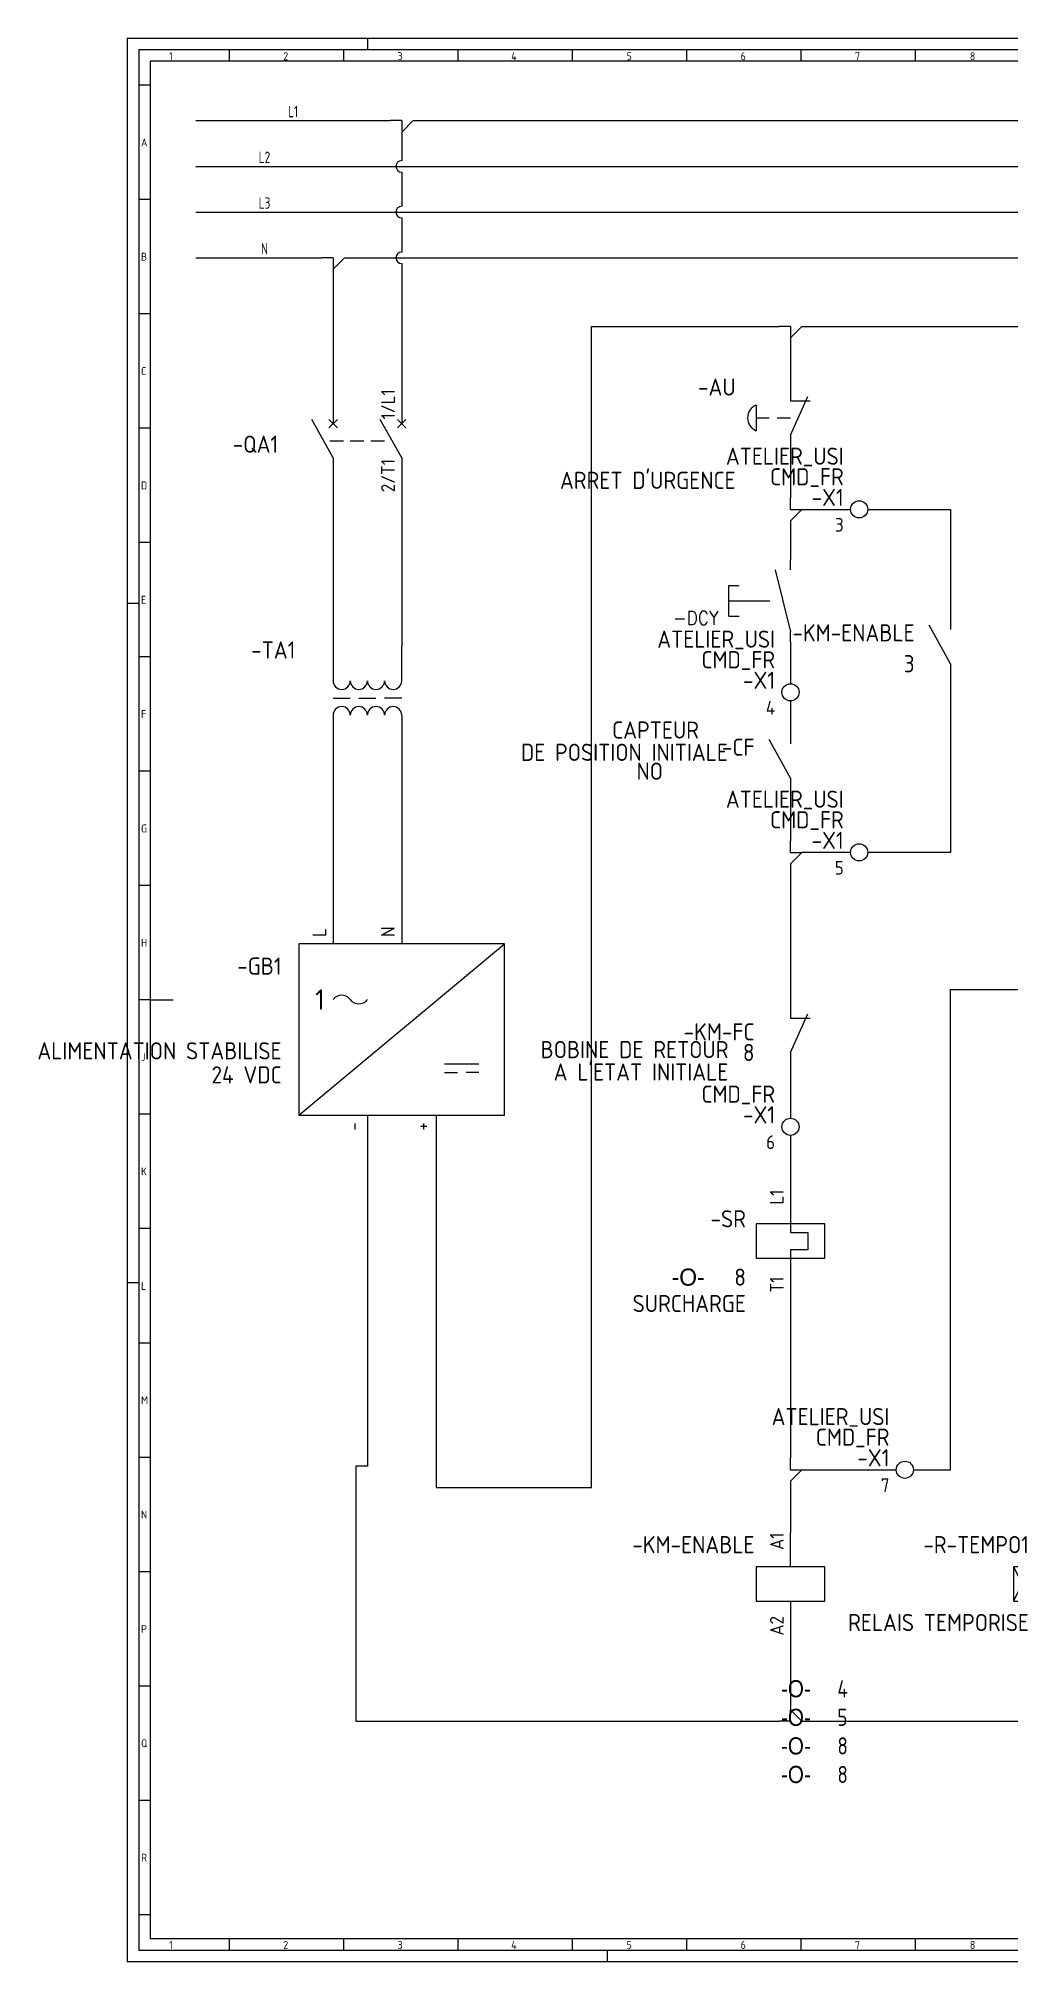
# Model space of a CAD drawing. Header units: millimetres. Extents: x -39 to 1189, y 5 to 846.
# Drawn here: x -39 to 386, y 5 to 846 of the extents above; entities that cross this region are included whole.
import ezdxf
from ezdxf.enums import TextEntityAlignment as Align

# ---------------------------------------------------------------- set-up
doc = ezdxf.new("R2010")
doc.units = ezdxf.units.MM
doc.header["$LTSCALE"] = 12
doc.linetypes.add('DASHED', pattern=[0.75, 0.5, -0.25])
for name, color, linetype in [('035', 5, 'Continuous'), ('07', 7, 'Continuous'), ('DESC', 1, 'Continuous'), ('DESCCHILD', 20, 'Continuous'), ('LINK', 9, 'DASHED'), ('LOC', 8, 'Continuous'), ('RED_2.5mm^2', 1, 'Continuous'), ('SYMS', 7, 'Continuous'), ('TAGS', 51, 'Continuous'), ('TERMS', 4, 'Continuous'), ('WIREFIXED', 130, 'Continuous'), ('XREF', 7, 'Continuous'), ('XREFCHILD', 134, 'Continuous')]:
    doc.layers.add(name, color=color, linetype=linetype)
doc.styles.add('ISO Proportional', font='isocp.shx')
doc.styles.add('WD', font='romans.shx')
doc.styles.add('WD_IEC', font='ISOCP2.shx', dxfattribs={"width": 0.9, "height": 4})

# ---------------------------------------------------------------- blocks, each defined once
blk = doc.blocks.new('IEC_border_a0')
at = {"layer": '035'}
for p, q in [((0, 841), (0, 0)), ((1189, 841), (0, 841)), ((44.5, 836), (44.5, 831)), ((94.5, 836), (94.5, 831)), ((105, 841), (105, 836)), ((144.5, 836), (144.5, 831)), ((194.5, 836), (194.5, 831)), ((244.5, 836), (244.5, 831)), ((294.5, 836), (294.5, 831)), ((344.5, 836), (344.5, 831)), ((394.5, 836), (394.5, 831)), ((444.5, 836), (444.5, 831)), ((494.5, 836), (494.5, 831)), ((544.5, 836), (544.5, 831)), ((594.5, 836), (594.5, 831)), ((644.5, 836), (644.5, 831)), ((694.5, 836), (694.5, 831)), ((744.5, 836), (744.5, 831)), ((794.5, 836), (794.5, 831)), ((844.5, 836), (844.5, 831)), ((894.5, 836), (894.5, 831)), ((944.5, 836), (944.5, 831)), ((994.5, 836), (994.5, 831)), ((1044.5, 836), (1044.5, 831)), ((1094.5, 836), (1094.5, 831)), ((1144.5, 836), (1144.5, 831)), ((1189, 0), (1189, 841)), ((9.98, 820.54), (5, 820.54)), ((1183.97, 820.54), (1178.98, 820.54)), ((9.98, 770.54), (5, 770.54)), ((1183.97, 770.54), (1178.98, 770.54)), ((9.98, 720.54), (5, 720.54)), ((1183.97, 720.54), (1178.98, 720.54)), ((9.98, 670.54), (5, 670.54)), ((1183.97, 670.54), (1178.98, 670.54)), ((9.98, 620.54), (5, 620.54)), ((1183.97, 620.54), (1178.98, 620.54)), ((0, 594), (5, 594)), ((10, 570.5), (5.02, 570.5)), ((1183.98, 570.5), (1179, 570.5)), ((10, 520.5), (5, 520.5)), ((1183.98, 520.5), (1178.98, 520.5)), ((10, 470.5), (5.02, 470.5)), ((1183.98, 470.5), (1179, 470.5)), ((10, 420.5), (5.02, 420.5)), ((1183.98, 420.5), (1179, 420.5)), ((1183.98, 420.5), (1179, 420.5)), ((10, 370.5), (5.02, 370.5)), ((1183.98, 370.5), (1179, 370.5)), ((10, 320.5), (5.02, 320.5)), ((1183.98, 320.5), (1179, 320.5)), ((0, 297), (5, 297)), ((10.02, 270.46), (5.03, 270.46)), ((1184, 270.46), (1179.02, 270.46)), ((1184, 270.46), (1179.02, 270.46)), ((10.02, 220.46), (5.03, 220.46)), ((1184, 220.46), (1179.02, 220.46)), ((10.02, 170.46), (5.03, 170.46)), ((1184, 170.46), (1179.02, 170.46)), ((10.02, 120.46), (5.03, 120.46)), ((1184, 120.46), (1179.02, 120.46)), ((10.02, 70.46), (5.03, 70.46)), ((1184, 70.46), (1179.02, 70.46)), ((10.03, 20.42), (5.05, 20.42)), ((1184.02, 20.42), (1179.03, 20.42)), ((44.5, 10), (44.5, 5)), ((94.5, 10), (94.5, 5)), ((144.5, 10), (144.5, 5)), ((194.5, 10), (194.5, 5)), ((244.5, 10), (244.5, 5)), ((294.5, 10), (294.5, 5)), ((344.5, 10), (344.5, 5)), ((394.5, 10), (394.5, 5)), ((444.5, 10), (444.5, 5)), ((494.5, 10), (494.5, 5)), ((544.5, 10), (544.5, 5)), ((594.5, 10), (594.5, 5)), ((644.5, 10), (644.5, 5)), ((694.5, 10), (694.5, 5)), ((744.5, 10), (744.5, 5)), ((744.5, 10), (744.5, 5)), ((794.5, 10), (794.5, 5)), ((844.5, 10), (844.5, 5)), ((894.5, 10), (894.5, 5)), ((944.5, 10), (944.5, 5)), ((994.5, 10), (994.5, 5)), ((1044.5, 10), (1044.5, 5)), ((1094.5, 10), (1094.5, 5)), ((1144.5, 10), (1144.5, 5)), ((0, 0), (1189, 0)), ((210, 0), (210, 5)), ((400, 0), (400, 5)), ((590, 0), (590, 5)), ((794.5, 0), (794.5, 5)), ((999, 0), (999, 5))]:
    blk.add_line(p, q, dxfattribs=at)
blk.add_lwpolyline([(10, 10), (1179, 10), (1179, 831), (10, 831)], close=True, dxfattribs=at)
at = {"layer": '07'}
for p, q in [((594.5, 831), (594.5, 821)), ((10, 420.5), (20, 420.5)), ((1169, 420.5), (1179, 420.5)), ((594.5, 20), (594.5, 10))]:
    blk.add_line(p, q, dxfattribs=at)
blk.add_lwpolyline([(5, 5), (1184, 5), (1184, 836), (5, 836)], close=True, dxfattribs=at)
at = {"layer": '035', "style": 'ISO Proportional'}
for s, p in [('1', (18.31, 831.5)), ('2', (68.23, 831.5)), ('3', (118.18, 831.5)), ('4', (167.88, 831.5)), ('5', (218.34, 831.5)), ('6', (268.19, 831.5)), ('7', (318.17, 831.5)), ('8', (368.42, 831.5)), ('9', (418.46, 831.5)), ('10', (467.72, 831.5)), ('11', (517.49, 831.5)), ('12', (567.49, 831.5)), ('13', (618.42, 831.5)), ('14', (668.46, 831.5)), ('15', (717.72, 831.5)), ('16', (767.49, 831.5)), ('17', (817.72, 831.5)), ('18', (867.49, 831.5)), ('19', (917.49, 831.5)), ('20', (968.42, 831.5)), ('21', (1018.46, 831.5)), ('22', (1067.72, 831.5)), ('23', (1117.49, 831.5)), ('24', (1167.49, 831.5)), ('A', (6, 793.79)), ('A', (1179.98, 793.79)), ('B', (6, 743.79)), ('B', (1179.98, 743.79)), ('C', (6, 693.79)), ('C', (1179.98, 693.79)), ('D', (6, 643.79)), ('D', (1179.98, 643.79)), ('E', (6.02, 593.75)), ('E', (1180, 593.75)), ('F', (6.02, 543.75)), ('F', (1180, 543.75)), ('G', (6.02, 493.75)), ('G', (1180, 493.75)), ('H', (6.02, 443.75)), ('H', (1180, 443.75)), ('J', (6.02, 393.75)), ('J', (1180, 393.75)), ('K', (6.02, 343.75)), ('K', (1180, 343.75)), ('L', (6.03, 293.72)), ('L', (1180.02, 293.72)), ('M', (6.03, 243.72)), ('M', (1180.02, 243.72)), ('N', (6.03, 193.72)), ('N', (1180.02, 193.72)), ('P', (6.03, 143.72)), ('P', (1180.02, 143.72)), ('Q', (6.03, 93.72)), ('Q', (1180.02, 93.72)), ('R', (6.05, 43.68)), ('R', (1180.03, 43.68)), ('1', (18.31, 5.5)), ('2', (68.23, 5.5)), ('3', (118.18, 5.5)), ('4', (167.88, 5.5)), ('5', (218.34, 5.5)), ('6', (268.19, 5.5)), ('7', (318.17, 5.5)), ('8', (368.42, 5.5)), ('9', (418.46, 5.5)), ('10', (467.72, 5.5)), ('11', (517.49, 5.5)), ('12', (567.49, 5.5)), ('13', (618.42, 5.5)), ('14', (668.46, 5.5)), ('15', (717.72, 5.5)), ('16', (767.49, 5.5)), ('17', (817.72, 5.5)), ('18', (867.49, 5.5)), ('19', (917.49, 5.5)), ('20', (968.42, 5.5)), ('21', (1018.46, 5.5)), ('22', (1067.72, 5.5)), ('23', (1117.49, 5.5)), ('24', (1167.49, 5.5))]:
    blk.add_text(s, height=3.5, dxfattribs=at).set_placement(p)
blk = doc.blocks.new('WD_WNH')
at = {"linetype": 'Continuous', "style": 'WD_IEC', "width": 0.8}
blk.add_attdef('WIRENO', text='', height=2.5, dxfattribs=at).set_placement((0, 0.75), align=Align.CENTER)
at = {"style": 'WD_IEC', "flags": 1}
for tag, p in [('W08USER', (0, 0.375)), ('W04USER', (0, 0.875)), ('W05USER', (0, 0.75)), ('W09USER', (0, 0.25)), ('W03USER', (0, 1)), ('W06USER', (0, 0.625)), ('W07USER', (0, 0.5)), ('W02USER', (0, 1.125)), ('W01USER', (0, 1.25)), ('W10USER', (0, 0.125))]:
    blk.add_attdef(tag, text='', height=0.08, dxfattribs=at).set_placement(p, align=Align.CENTER)
blk = doc.blocks.new('HT0_184')
for p, q in [((0, 0), (-2.5, 0)), ((0, 0), (0, -2.5)), ((0, -2.5), (2.5, 0))]:
    blk.add_line(p, q)
at = {"style": 'WD_IEC', "flags": 1}
for tag, p in [('X4TERM01', (-2.5, 0)), ('X1TERM01', (2.5, 0)), ('X8TERM01', (0, -2.5)), ('WDWSEQ', (1.53, -1.26))]:
    blk.add_attdef(tag, p, '', height=0.4, dxfattribs=at)
blk = doc.blocks.new('VCB1')
for p, q in [((0, 7.5), (0, 2.5)), ((0, -2.5), (-3.12, 3.12)), ((0.62, 1.88), (-0.62, 3.12)), ((-0.62, 1.88), (0.62, 3.12)), ((0, -2.5), (0, -7.5))]:
    blk.add_line(p, q)
at = {"style": 'WD_IEC'}
for tag, p in [('INST', (-8, 5.25)), ('LOC', (-8, 1.75)), ('TAG1', (-8, -1.75)), ('RATING1', (-8, -6.35)), ('DESC1', (-8, -14.35)), ('DESC2', (-8, -17.85)), ('DESC3', (-8, -21.35))]:
    blk.add_attdef(tag, text='', height=2.5, dxfattribs=at).set_placement(p, align=Align.RIGHT)
blk.add_attdef('TERM01', text='', height=2, rotation=90, dxfattribs=at).set_placement((-1, 7.5), align=Align.RIGHT)
at = {"style": 'WD_IEC', "flags": 1}
for tag, p, height in [('X2TERM01', (0, 7.5), 0.32), ('MFG', (2.75, 6.5), 1.5), ('CAT', (2.75, 4), 1.5), ('X4LINK', (-2, 0), 0.32), ('X1LINK', (-0.5, 0), 0.32), ('X8TERM02', (0, -7.5), 0.32), ('ASSYCODE', (1, -9), 1), ('FAMILY', (1, -10.5), 1), ('CATDESC', (1, -12), 1), ('CONTACT', (1, -13.5), 1), ('COMMON', (2.25, -14.75), 1)]:
    blk.add_attdef(tag, p, '', height=height, dxfattribs=at)
at = {"style": 'WD_IEC'}
blk.add_attdef('TERM02', (-1, -7.5), '', height=2, rotation=90, dxfattribs=at)
at = {"lineweight": 15, "style": 'WD_IEC'}
blk.add_attdef('XREF', text='', height=2.5, dxfattribs=at).set_placement((-8, -10.35), align=Align.RIGHT)
blk = doc.blocks.new('VCB2')
for p, q in [((0, 7.5), (0, 2.5)), ((0, -2.5), (-3.12, 3.12)), ((0.62, 1.88), (-0.62, 3.12)), ((-0.62, 1.88), (0.62, 3.12)), ((0, -2.5), (0, -7.5))]:
    blk.add_line(p, q)
at = {"style": 'WD_IEC'}
blk.add_attdef('TERM01', text='', height=2, rotation=90, dxfattribs=at).set_placement((-1, 7.5), align=Align.RIGHT)
at = {"style": 'WD_IEC', "flags": 1}
for tag, p, height in [('X2TERM01', (0, 7.5), 0.32), ('X4LINK', (-2.5, 0), 0.32), ('X1LINK', (-0.5, 0), 0.32), ('X8TERM02', (0, -7.5), 0.32), ('FAMILY', (1, -10.5), 1), ('CONTACT', (1, -13.5), 1)]:
    blk.add_attdef(tag, p, '', height=height, dxfattribs=at)
at = {"style": 'WD_IEC'}
for tag, p in [('INST', (-8, 2.65)), ('LOC', (-8, -0.35)), ('TAG2', (-8, -3.35)), ('DESC1', (-8, -13.35)), ('DESC2', (-8, -16.35)), ('DESC3', (-8, -19.35))]:
    blk.add_attdef(tag, text='', height=2.5, dxfattribs=at).set_placement(p, align=Align.RIGHT)
blk.add_attdef('TERM02', (-1, -7.5), '', height=2, rotation=90, dxfattribs=at)
at = {"style": 'WD_IEC', "flags": 1}
blk.add_attdef('RATING1', text='', height=2.5, dxfattribs=at).set_placement((-8, -6.35), align=Align.RIGHT)
at = {"lineweight": 15, "style": 'WD_IEC'}
blk.add_attdef('XREF', text='', height=2.5, dxfattribs=at).set_placement((-8, -10.35), align=Align.RIGHT)
blk = doc.blocks.new('VXF1')
for p, q in [((0, 0), (0, -5)), ((10, -5), (10, 0)), ((0, -7.5), (2.5, -7.5)), ((3.75, -7.5), (6.25, -7.5)), ((10, -7.5), (7.5, -7.5)), ((0, -10), (0, -15)), ((10, -10), (10, -15))]:
    blk.add_line(p, q)
for centre, start, end in [((1.25, -5), 180, 0), ((3.75, -5), 180, 0), ((6.25, -5), 180, 0), ((8.75, -5), 180, 0), ((1.25, -10), 0, 180), ((3.75, -10), 0, 180), ((6.25, -10), 0, 180), ((8.75, -10), 0, 180)]:
    blk.add_arc(centre, 1.25, start, end)
at = {"style": 'WD_IEC'}
for tag, p in [('INST', (-5.5, 5.25)), ('LOC', (-5.5, 1.75)), ('TAG1', (-5.5, -1.75)), ('DESC1', (-5.5, -6.35)), ('DESC2', (-5.5, -9.85)), ('DESC3', (-5.5, -13.35))]:
    blk.add_attdef(tag, text='', height=2.5, dxfattribs=at).set_placement(p, align=Align.RIGHT)
at = {"style": 'WD_IEC', "flags": 1}
for tag, p, height in [('X2TERM01', (0, 0), 0.32), ('X2TERM02', (10, 0), 0.32), ('MFG', (12.75, -1), 1.5), ('CAT', (12.75, -3.5), 1.5), ('X2TERM05', (5, -5), 0.32), ('X8TERM06', (5, -10), 0.32), ('ASSYCODE', (11, -11.5), 1), ('FAMILY', (11, -13), 1), ('CATDESC', (11, -14.5), 1), ('X8TERM03', (0, -15), 0.32), ('X8TERM04', (10, -15), 0.32)]:
    blk.add_attdef(tag, p, '', height=height, dxfattribs=at)
at = {"style": 'WD_IEC'}
for tag, p in [('TERM01', (-1, 0)), ('TERM05', (4, 0)), ('TERM02', (9, 0))]:
    blk.add_attdef(tag, text='', height=2, rotation=90, dxfattribs=at).set_placement(p, align=Align.RIGHT)
for tag, p in [('TERM03', (-1, -15)), ('TERM06', (4, -15)), ('TERM04', (9, -15))]:
    blk.add_attdef(tag, p, '', height=2, rotation=90, dxfattribs=at)
at = {"lineweight": 15, "style": 'WD_IEC'}
for tag, p in [('RATING1', (-5.5, -16.85)), ('RATING2', (-5.5, -20.35)), ('XREF', (-5.5, -23.85))]:
    blk.add_attdef(tag, text='', height=2.5, dxfattribs=at).set_placement(p, align=Align.RIGHT)
blk = doc.blocks.new('VPW1_1PH')
for p, q in [((-5, -25), (25, 0)), ((16.25, -17.5), (21.25, -17.5)), ((16.25, -18.75), (18.125, -18.75)), ((21.25, -18.75), (19.375, -18.75))]:
    blk.add_line(p, q)
blk.add_lwpolyline([(-5, 0), (-5, -25), (25, -25), (25, 0)], close=True)
for centre, start, end in [((1.25, -9.0625), 36.869898, 143.130102), ((3.75, -7.1875), 216.869898, 323.130102)]:
    blk.add_arc(centre, 1.5625, start, end)
at = {"style": 'WD_IEC'}
blk.add_text('1', height=3, dxfattribs=at).set_placement((-1.25, -8.125), align=Align.MIDDLE_RIGHT)
for tag, p in [('TERM01', (-1, 1)), ('TERM02', (9, 1)), ('TERM03', (19, 1))]:
    blk.add_attdef(tag, p, '', height=2, rotation=90, dxfattribs=at)
for tag, p in [('INST', (-7.5, 2.5)), ('LOC', (-7.5, -1)), ('TAG1', (-7.5, -4.5)), ('RATING1', (-7.5, -9)), ('XREF', (-7.5, -13)), ('DESC1', (-7.5, -16.85)), ('DESC2', (-7.5, -20.35)), ('DESC3', (-7.5, -23.85))]:
    blk.add_attdef(tag, text='', height=2.5, dxfattribs=at).set_placement(p, align=Align.RIGHT)
at = {"style": 'WD_IEC', "flags": 1}
for tag, p, height in [('X2TERM01', (0, 0), 0.32), ('X2TERM02', (10, 0), 0.32), ('X2TERM03', (20, 0), 0.32), ('MFG', (27.75, -1), 1.5), ('CAT', (27.75, -3.5), 1.5), ('ASSYCODE', (26, -21.5), 1), ('FAMILY', (26, -23), 1), ('X8TERM04', (5, -25), 0.32), ('X8TERM05', (15, -25), 0.32), ('CATDESC', (26, -24.5), 1)]:
    blk.add_attdef(tag, p, '', height=height, dxfattribs=at)
at = {"style": 'WD_IEC'}
for tag, p in [('TERM04', (4, -26)), ('TERM05', (14, -26))]:
    blk.add_attdef(tag, text='', height=2, rotation=90, dxfattribs=at).set_placement(p, align=Align.RIGHT)
blk = doc.blocks.new('HT0_124')
for p, q in [((0, 0), (-2.5, 0)), ((0, 0), (0, 2.5)), ((0, 2.5), (2.5, 0))]:
    blk.add_line(p, q)
at = {"style": 'WD_IEC', "flags": 1}
for tag, p in [('X4TERM01', (-2.5, 0)), ('X2TERM01', (0, 2.5)), ('WDWSEQ', (1.6, 1.48)), ('X1TERM01', (2.5, 0))]:
    blk.add_attdef(tag, p, '', height=0.4, dxfattribs=at)
blk = doc.blocks.new('VPB12M')
for p, q in [((0, 7.5), (0, 2.5)), ((0, -2.5), (2.5, 3.125)), ((-5, 1.875), (-5, -1.875)), ((-5, 0), (-3.125, 0)), ((-1.94444, 0), (0, 0)), ((0, 2.5), (2.8678, 2.5)), ((0, -2.5), (0, -7.5))]:
    blk.add_line(p, q)
blk.add_arc((-4.21875, 0), 2.03125, 112.6198649, 247.3801351)
at = {"style": 'WD_IEC'}
for tag, p in [('INST', (-8, 10.25)), ('LOC', (-8, 6.75)), ('TAG1', (-8, 3.25)), ('DESC1', (-8, -10.35)), ('DESC2', (-8, -13.85)), ('DESC3', (-8, -17.35))]:
    blk.add_attdef(tag, text='', height=2.5, dxfattribs=at).set_placement(p, align=Align.RIGHT)
blk.add_attdef('TERM01', text='', height=2, rotation=90, dxfattribs=at).set_placement((-1, 7.5), align=Align.RIGHT)
at = {"style": 'WD_IEC', "flags": 1}
for tag, p, height in [('X2TERM01', (0, 7.5), 0.32), ('CONTACT', (0.5, 4.5), 1), ('COMMON', (1.75, 3.25), 1), ('X1LINK', (1.5, 0), 0.32), ('ASSYCODE', (1, -4), 1), ('FAMILY', (1, -5.5), 1), ('X8TERM02', (0, -7.5), 0.32), ('CATDESC', (1, -7), 1)]:
    blk.add_attdef(tag, p, '', height=height, dxfattribs=at)
at = {"style": 'WD_IEC', "flags": 9}
for tag, p in [('MFG', (-8.5, -0.25)), ('CAT', (-8.5, -2.75))]:
    blk.add_attdef(tag, text='', height=1.5, dxfattribs=at).set_placement(p, align=Align.RIGHT)
at = {"style": 'WD_IEC'}
blk.add_attdef('TERM02', (-1, -7.5), '', height=2, rotation=90, dxfattribs=at)
at = {"lineweight": 15, "style": 'WD_IEC'}
blk.add_attdef('XREF', text='', height=2.5, dxfattribs=at).set_placement((-8, -6.35), align=Align.RIGHT)
blk = doc.blocks.new('VPB11')
at = {"linetype": 'Continuous'}
for p, q in [((0, 4.5), (0, 6)), ((-2.25, 4.5), (0, -4.5)), ((-9, -2.25), (-9, 2.25)), ((-9, 2.25), (-7.5, 2.25)), ((-9, -2.25), (-7.5, -2.25)), ((0, -6), (0, -4.5))]:
    blk.add_line(p, q, dxfattribs=at)
at = {"linetype": 'DASHED'}
blk.add_line((-9, 0), (-1.12, 0), dxfattribs=at)
at = {"style": 'WD'}
for tag, width, p in [('DESC1', 0.9, (-10.5, 9)), ('DESC2', 0.9, (-10.5, 6.5)), ('DESC3', 0.9, (-10.5, 4)), ('INST', 0.8, (-10.5, 1.5)), ('LOC', 0.8, (-10.5, -1)), ('TAG1', 0.9, (-10.5, -3.5)), ('XREF', 0.8, (-10.5, -6))]:
    blk.add_attdef(tag, text='', height=2, dxfattribs=dict(at, width=width)).set_placement(p, align=Align.RIGHT)
at = {"style": 'WD', "flags": 1}
for tag, p, width in [('X2TERM01', (0, 6), 0.9), ('MFG', (-10, -5.5), 0.8), ('FAMILY', (-10, -4.75), 0.9), ('ASSYCODE', (-10, -7), 0.9), ('CAT', (-10, -6.25), 0.8), ('CONTACT', (-10, -8), 0.9), ('X8TERM02', (0, -6), 0.9)]:
    blk.add_attdef(tag, p, '', height=0.32, dxfattribs=dict(at, width=width))
at = {"linetype": 'Continuous', "style": 'WD', "width": 0.9}
for tag, p in [('TERM01', (1.5, 6)), ('TERM02', (1.5, -6))]:
    blk.add_attdef(tag, text='', height=2, dxfattribs=at).set_placement(p, align=Align.MIDDLE_LEFT)
at = {"color": 7, "style": 'WD', "width": 0.9}
blk.add_attdef('X1LINK', (0, 0), '', height=0.32, dxfattribs=at)
blk = doc.blocks.new('VCR21')
for p, q in [((0, 7.5), (0, 2.5)), ((0, -2.5), (-3.12, 3.12)), ((0, -2.5), (0, -7.5))]:
    blk.add_line(p, q)
at = {"style": 'WD_IEC'}
for tag, p in [('INST', (-5.25, 6.75)), ('LOC', (-5.25, 3.75)), ('TAG2', (-5.25, 0.75)), ('XREF', (-5.25, -3.75)), ('DESC1', (-5.25, -6.75)), ('DESC2', (-5.25, -9.75)), ('DESC3', (-5.25, -12.75))]:
    blk.add_attdef(tag, text='', height=2.5, dxfattribs=at).set_placement(p, align=Align.RIGHT)
blk.add_attdef('TERM01', text='', height=2, rotation=90, dxfattribs=at).set_placement((-1, 7.5), align=Align.RIGHT)
at = {"style": 'WD_IEC', "flags": 1}
for tag, p, height in [('X2TERM01', (0, 7.5), 0.32), ('X4LINK', (-2.75, 0), 0.32), ('X1LINK', (-0.5, 0), 0.32), ('CONTACT', (4, -3.5), 1), ('FAMILY', (4, -5), 1), ('COMMON', (5.25, -4.75), 1), ('X8TERM02', (0, -7.5), 0.32)]:
    blk.add_attdef(tag, p, '', height=height, dxfattribs=at)
at = {"style": 'WD_IEC'}
blk.add_attdef('TERM02', (-1, -7.5), '', height=2, rotation=90, dxfattribs=at)
blk = doc.blocks.new('HT0_812')
for p, q in [((0, 0), (0, 2.5)), ((0, 0), (2.5, 0)), ((2.5, 0), (0, -2.5))]:
    blk.add_line(p, q)
at = {"style": 'WD_IEC', "flags": 1}
for tag, p in [('X2TERM01', (0, 2.5)), ('WDWSEQ', (1.92, 1.22)), ('X1TERM01', (2.5, 0)), ('X8TERM01', (0, -2.5))]:
    blk.add_attdef(tag, p, '', height=0.4, dxfattribs=at)
blk = doc.blocks.new('VCR1')
for p, q in [((0, 2.5), (0, 7.5)), ((0, -2.5), (0, -7.5))]:
    blk.add_line(p, q)
blk.add_lwpolyline([(-5, 2.5), (-5, -2.5), (5, -2.5), (5, 2.5)], close=True)
at = {"style": 'WD_IEC'}
for tag, p in [('INST', (-5.25, 11.5)), ('LOC', (-5.25, 8)), ('TAG1', (-5.25, 4.5)), ('DESC1', (-5.25, -6.85)), ('DESC2', (-5.25, -10.35)), ('DESC3', (-5.25, -13.85))]:
    blk.add_attdef(tag, text='', height=2.5, dxfattribs=at).set_placement(p, align=Align.RIGHT)
blk.add_attdef('TERM01', text='', height=2, rotation=90, dxfattribs=at).set_placement((-1, 7.5), align=Align.RIGHT)
at = {"style": 'WD_IEC', "flags": 1}
for tag, p, height in [('X2TERM01', (0, 7.5), 0.32), ('X4LINK', (-5, 0), 0.32), ('X1LINK', (5, 0), 0.32), ('ASSYCODE', (1, -4), 1), ('FAMILY', (1, -5.5), 1), ('X8TERM02', (0, -7.5), 0.32), ('CATDESC', (1, -7), 1)]:
    blk.add_attdef(tag, p, '', height=height, dxfattribs=at)
at = {"style": 'WD_IEC', "flags": 9}
for tag, p in [('MFG', (-6, 1)), ('CAT', (-6, -1.5))]:
    blk.add_attdef(tag, text='', height=1.5, dxfattribs=at).set_placement(p, align=Align.RIGHT)
at = {"style": 'WD_IEC'}
blk.add_attdef('TERM02', (-1, -7.5), '', height=2, rotation=90, dxfattribs=at)
at = {"lineweight": 9, "style": 'WD_IEC'}
for tag, p in [('NO', (-5.5, -16.5)), ('NC', (-5.5, -20))]:
    blk.add_attdef(tag, text='', height=2.5, dxfattribs=at).set_placement(p, align=Align.TOP_RIGHT)
for tag, p in [('XREFNO', (-4, -16.5)), ('XREFNC', (-4, -20))]:
    blk.add_attdef(tag, text='', height=2.5, dxfattribs=at).set_placement(p, align=Align.TOP_LEFT)
blk = doc.blocks.new('VTD1N')
for p, q in [((0, 2.5), (0, 7.5)), ((-7.5, -2.5), (-5, 2.5)), ((-7.5, 2.5), (-5, -2.5)), ((0, -2.5), (0, -7.5))]:
    blk.add_line(p, q)
for points in [[(-7.5, 2.5), (-7.5, -2.5), (-5, -2.5), (-5, 2.5)], [(-5, 2.5), (-5, -2.5), (5, -2.5), (5, 2.5)]]:
    blk.add_lwpolyline(points, close=True)
at = {"style": 'WD_IEC'}
for tag, p in [('INST', (-5.25, 10.5)), ('LOC', (-5.25, 7.5)), ('TAG1', (-5.25, 4.5)), ('DESC1', (-5.25, -6.85)), ('DESC2', (-5.25, -9.85)), ('DESC3', (-5.25, -12.85))]:
    blk.add_attdef(tag, text='', height=2.5, dxfattribs=at).set_placement(p, align=Align.RIGHT)
blk.add_attdef('TERM01', text='', height=2, rotation=90, dxfattribs=at).set_placement((-1, 7.5), align=Align.RIGHT)
at = {"style": 'WD_IEC', "flags": 1}
for tag, p, height in [('X2TERM01', (0, 7.5), 0.32), ('X4LINK', (-7.5, 0), 0.32), ('ASSYCODE', (1, -4), 1), ('FAMILY', (1, -5.5), 1), ('X8TERM02', (0, -7.5), 0.32), ('CATDESC', (1, -7), 1)]:
    blk.add_attdef(tag, p, '', height=height, dxfattribs=at)
at = {"style": 'WD_IEC'}
blk.add_attdef('RATING1', text='', height=2.5, dxfattribs=at).set_placement((6.5, 2.5), align=Align.MIDDLE_LEFT)
at = {"style": 'WD_IEC', "flags": 9}
for tag, p in [('MFG', (-8.5, 1)), ('CAT', (-8.5, -1.5))]:
    blk.add_attdef(tag, text='', height=1.5, dxfattribs=at).set_placement(p, align=Align.RIGHT)
at = {"style": 'WD_IEC'}
blk.add_attdef('TERM02', (-1, -7.5), '', height=2, rotation=90, dxfattribs=at)
at = {"style": 'WD_IEC', "width": 0.9, "flags": 1}
blk.add_attdef('X1LINK', (5, 0), '', height=0.32, dxfattribs=at)
at = {"lineweight": 9, "style": 'WD_IEC'}
for tag, p in [('NO', (-5.5, -16.5)), ('NC', (-5.5, -19.5))]:
    blk.add_attdef(tag, text='', height=2.5, dxfattribs=at).set_placement(p, align=Align.TOP_RIGHT)
for tag, p in [('XREFNO', (-4, -16.5)), ('XREFNC', (-4, -19.5))]:
    blk.add_attdef(tag, text='', height=2.5, dxfattribs=at).set_placement(p, align=Align.TOP_LEFT)
blk = doc.blocks.new('VOL1')
for p, q in [((0, 7.5), (0, 1.25)), ((-5, 2.5), (-5, -2.5)), ((5, 2.5), (-5, 2.5)), ((0, 1.25), (2.5, 1.25)), ((2.5, 1.25), (2.5, -1.25)), ((5, -2.5), (5, 2.5)), ((-5, -2.5), (5, -2.5)), ((0, -1.25), (0, -7.5)), ((2.5, -1.25), (0, -1.25))]:
    blk.add_line(p, q)
at = {"style": 'WD_IEC'}
for tag, p in [('INST', (-6.5, 9)), ('LOC', (-6.5, 5.5)), ('TAG1', (-6.5, 2)), ('RATING1', (-6.5, -2.5)), ('XREF', (-6.5, -6.5)), ('DESC1', (-6.5, -10.35)), ('DESC2', (-6.5, -13.85)), ('DESC3', (-6.5, -17.35))]:
    blk.add_attdef(tag, text='', height=2.5, dxfattribs=at).set_placement(p, align=Align.RIGHT)
blk.add_attdef('TERM01', text='', height=2, rotation=90, dxfattribs=at).set_placement((-1, 7.5), align=Align.RIGHT)
at = {"style": 'WD_IEC', "flags": 1}
for tag, p, height in [('X2TERM01', (0, 7.5), 0.32), ('MFG', (2.75, 6.5), 1.5), ('CAT', (2.75, 4), 1.5), ('X4LINK', (-5, 0), 0.32), ('X1LINK', (5, 0), 0.32), ('ASSYCODE', (1, -4), 1), ('FAMILY', (1, -5.5), 1), ('X8TERM02', (0, -7.5), 0.32), ('CATDESC', (1, -7), 1)]:
    blk.add_attdef(tag, p, '', height=height, dxfattribs=at)
at = {"style": 'WD_IEC'}
blk.add_attdef('TERM02', (-1, -7.5), '', height=2, rotation=90, dxfattribs=at)
blk = doc.blocks.new('VCR22')
for p, q in [((0, 7.5), (0, 2.5)), ((0, -2.5), (2.5, 3.12)), ((0, 2.5), (2.87, 2.5)), ((0, -2.5), (0, -7.5))]:
    blk.add_line(p, q)
at = {"style": 'WD_IEC'}
for tag, p in [('INST', (-5.25, 5.25)), ('LOC', (-5.25, 2.25)), ('TAG2', (-5.25, -0.75)), ('XREF', (-5.25, -3.75)), ('DESC1', (-5.25, -6.75)), ('DESC2', (-5.25, -9.75)), ('DESC3', (-5.25, -12.75))]:
    blk.add_attdef(tag, text='', height=2.5, dxfattribs=at).set_placement(p, align=Align.RIGHT)
blk.add_attdef('TERM01', text='', height=2, rotation=90, dxfattribs=at).set_placement((-1, 7.5), align=Align.RIGHT)
at = {"style": 'WD_IEC', "flags": 1}
for tag, p, height in [('X2TERM01', (0, 7.5), 0.32), ('X4LINK', (-0.55, 0), 0.32), ('X1LINK', (1.92, 0), 0.32), ('CONTACT', (4, -3.5), 1), ('FAMILY', (4, -5), 1), ('COMMON', (5.25, -4.75), 1), ('X8TERM02', (0, -7.5), 0.32)]:
    blk.add_attdef(tag, p, '', height=height, dxfattribs=at)
at = {"style": 'WD_IEC'}
blk.add_attdef('TERM02', (-1, -7.5), '', height=2, rotation=90, dxfattribs=at)
blk = doc.blocks.new('HT0002')
blk.add_circle((0, 0), 1.25)
at = {"style": 'WD_IEC', "flags": 1}
for tag, p, height in [('ASSYCODE', (2.75, 10.75), 1), ('CATDESC', (2.75, 9.25), 1), ('MFG', (2.75, 7.25), 1.5), ('CAT', (2.75, 4.75), 1.5), ('X4PIN01', (-1.25, 1), 0.25), ('X4TERM01', (-1.25, 0), 0.25), ('X4TERMDESC01', (-1.25, 0.5), 0.4), ('STRIPSEQ', (0, 0), 0.025), ('X2PIN01', (0, 2.25), 0.25), ('X2TERM01', (0, 1.25), 0.25), ('X8PIN01', (0, -0.25), 0.25), ('X2TERMDESC01', (0, 1.75), 0.4), ('X1PIN01', (1.25, 1), 0.25), ('X1TERM01', (1.25, 0), 0.25), ('X1TERMDESC01', (1.25, 0.5), 0.4), ('LINKTERM', (0, -0.04), 0.025), ('X8TERM01', (0, -1.25), 0.25), ('X8TERMDESC01', (0, -0.75), 0.4)]:
    blk.add_attdef(tag, p, '', height=height, dxfattribs=at)
at = {"style": 'WD_IEC'}
for tag, p in [('INST', (-2.25, 6.5)), ('LOC', (-2.25, 3.5)), ('DESC1', (-2.25, -6.25)), ('DESC2', (-2.25, -9.25)), ('DESC3', (-2.25, -12.25))]:
    blk.add_attdef(tag, text='', height=2.5, dxfattribs=at).set_placement(p, align=Align.RIGHT)
at = {"style": 'WD_IEC', "flags": 8}
for tag, height, p in [('TAGSTRIP', 2.5, (-2.25, 0.5)), ('TERM01', 2, (-2.25, -3.25))]:
    blk.add_attdef(tag, text='', height=height, dxfattribs=at).set_placement(p, align=Align.RIGHT)
blk = doc.blocks.new('VT0002')
blk.add_circle((0, 0), 1.25)
at = {"style": 'WD_IEC', "flags": 1}
for tag, p, height in [('ASSYCODE', (2.75, 10.75), 1), ('CATDESC', (2.75, 9.25), 1), ('MFG', (2.75, 7.25), 1.5), ('CAT', (2.75, 4.75), 1.5), ('X4PIN01', (-1.25, 1), 0.25), ('X4TERM01', (-1.25, 0), 0.25), ('X4TERMDESC01', (-1.25, 0.5), 0.4), ('STRIPSEQ', (0, 0), 0.025), ('X2PIN01', (0, 2.25), 0.25), ('X2TERM01', (0, 1.25), 0.25), ('X8PIN01', (0, -0.25), 0.25), ('X2TERMDESC01', (0, 1.75), 0.4), ('X1PIN01', (1.25, 1), 0.25), ('X1TERM01', (1.25, 0), 0.25), ('X1TERMDESC01', (1.25, 0.5), 0.4), ('LINKTERM', (0, -0.04), 0.025), ('X8TERM01', (0, -1.25), 0.25), ('X8TERMDESC01', (0, -0.75), 0.4)]:
    blk.add_attdef(tag, p, '', height=height, dxfattribs=at)
at = {"style": 'WD_IEC'}
for tag, p in [('INST', (-2.25, 6.5)), ('LOC', (-2.25, 3.5)), ('DESC1', (-2.25, -6.25)), ('DESC2', (-2.25, -9.25)), ('DESC3', (-2.25, -12.25))]:
    blk.add_attdef(tag, text='', height=2.5, dxfattribs=at).set_placement(p, align=Align.RIGHT)
at = {"style": 'WD_IEC', "flags": 8}
for tag, height, p in [('TAGSTRIP', 2.5, (-2.25, 0.5)), ('TERM01', 2, (-2.25, -3.25))]:
    blk.add_attdef(tag, text='', height=height, dxfattribs=at).set_placement(p, align=Align.RIGHT)

msp = doc.modelspace()

# ---------------------------------------------------------------- linework, layer by layer
at = {"layer": 'LINK'}
msp.add_lwpolyline([(88.5, 670), (112.5, 670)], dxfattribs=at)
at = {"layer": 'RED_2.5mm^2'}
for p, q in [((30, 810), (115, 810)), ((125, 810), (1150, 810)), ((120, 805), (120, 792.54)), ((30, 790), (1150, 790)), ((120, 787.46), (120, 772.54)), ((30, 770), (1150, 770)), ((120, 767.46), (120, 752.54)), ((30, 750), (85, 750)), ((95, 750), (1150, 750)), ((90, 745), (90, 692.5)), ((120, 747.46), (120, 692.5)), ((203.03, 212.28), (203.03, 720)), ((203.03, 720), (240, 720)), ((240, 720), (285, 720)), ((290, 715), (290, 702.5)), ((295, 720), (556.25, 720)), ((290, 657.5), (290, 645)), ((90, 647.5), (90, 580)), ((120, 647.5), (120, 580)), ((295, 640), (316.25, 640)), ((323.75, 640), (360, 640)), ((360, 640), (360, 602.5)), ((290, 635), (290, 618)), ((290, 582), (290, 563.75)), ((290, 556.25), (290, 552.5)), ((360, 557.5), (360, 490)), ((90, 535), (90, 450)), ((120, 535), (120, 450)), ((290, 507.5), (290, 495)), ((316.25, 490), (295, 490)), ((360, 490), (323.75, 490)), ((290, 485), (290, 432.5)), ((360, 220), (360, 430)), ((360, 430), (405, 430)), ((290, 387.5), (290, 373.75)), ((105, 375), (105, 221.55)), ((135, 375), (135, 212.28)), ((290, 366.25), (290, 342.5)), ((290, 297.5), (290, 225)), ((105, 221.55), (100, 221.55)), ((100, 221.55), (100, 110)), ((295, 220), (336.25, 220)), ((343.75, 220), (360, 220)), ((135, 212.28), (203.03, 212.28)), ((290, 215), (290, 192.5)), ((290, 147.5), (290, 115)), ((100, 110), (285, 110)), ((295, 110), (405, 110))]:
    msp.add_line(p, q, dxfattribs=at)
for centre in [(120, 790), (120, 770), (120, 750)]:
    msp.add_arc(centre, 2.54, 90, 270, dxfattribs=at)

# ---------------------------------------------------------------- block references
msp.add_blockref('IEC_border_a0', (0, 4.94))
at = {"layer": 'RED_2.5mm^2', "xscale": 2, "yscale": 2, "zscale": 2}
for name, p in [('HT0_184', (120, 810)), ('HT0_184', (90, 750)), ('HT0_184', (290, 720)), ('HT0_812', (290, 640)), ('HT0_812', (290, 490)), ('HT0_812', (290, 220)), ('HT0_124', (290, 110))]:
    msp.add_blockref(name, p, dxfattribs=at)
at = {"layer": 'SYMS'}
ref = msp.add_blockref('VPB12M', (290, 680), dxfattribs=dict(at, xscale=3, yscale=3, zscale=3))
ref.add_attrib('DESC1', "ARRET D'URGENCE", dxfattribs={"layer": 'DESC', "height": 7.5, "style": 'WD_IEC'}).set_placement((266, 648.95), align=Align.RIGHT)
ref.add_attrib('TAG1', '-AU', dxfattribs={"layer": 'TAGS', "height": 7.5, "style": 'WD_IEC'}).set_placement((266, 689.75), align=Align.RIGHT)
ref = msp.add_blockref('VCB1', (90, 670), dxfattribs=dict(at, xscale=3, yscale=3, zscale=3))
ref.add_attrib('TAG1', '-QA1', dxfattribs={"layer": 'TAGS', "height": 7.5, "style": 'WD_IEC'}).set_placement((66, 664.75), align=Align.RIGHT)
ref = msp.add_blockref('VCB2', (120, 670), dxfattribs=dict(at, xscale=3, yscale=3, zscale=3))
ref.add_attrib('TERM02', '2/T1', (117, 647.5), dxfattribs={"layer": 'TERMS', "height": 6, "rotation": 90, "style": 'WD_IEC'})
ref.add_attrib('TERM01', '1/L1', dxfattribs={"layer": 'TERMS', "height": 6, "rotation": 90, "style": 'WD_IEC'}).set_placement((117, 692.5), align=Align.RIGHT)
ref = msp.add_blockref('HT0002', (320, 640), dxfattribs=dict(at, xscale=3, yscale=3, zscale=3))
ref.add_attrib('TERM01', '3', dxfattribs={"layer": 'TERMS', "height": 6, "style": 'WD_IEC', "flags": 8}).set_placement((313.25, 630.25), align=Align.RIGHT)
ref.add_attrib('LOC', 'CMD_FR', dxfattribs={"layer": 'LOC', "height": 7.5, "style": 'WD_IEC'}).set_placement((313.25, 650.5), align=Align.RIGHT)
ref.add_attrib('INST', 'ATELIER_USI', dxfattribs={"layer": 'LOC', "height": 7.5, "style": 'WD_IEC'}).set_placement((313.25, 659.5), align=Align.RIGHT)
ref.add_attrib('TAGSTRIP', '-X1', dxfattribs={"layer": 'TAGS', "height": 7.5, "style": 'WD_IEC', "flags": 8}).set_placement((313.25, 641.5), align=Align.RIGHT)
ref = msp.add_blockref('VPB11', (290, 600), dxfattribs=dict(at, xscale=3, yscale=3, zscale=3))
ref.add_attrib('TAG1', '-DCY', dxfattribs={"layer": 'TAGS', "height": 6, "style": 'WD', "width": 0.9}).set_placement((258.5, 589.5), align=Align.RIGHT)
ref = msp.add_blockref('VCR21', (360, 580), dxfattribs=dict(at, xscale=3, yscale=3, zscale=3))
ref.add_attrib('XREF', '3', dxfattribs={"layer": 'XREFCHILD', "height": 7.5, "style": 'WD_IEC'}).set_placement((344.25, 568.75), align=Align.RIGHT)
ref.add_attrib('TAG2', '-KM-ENABLE', dxfattribs={"layer": 'TAGS', "height": 7.5, "style": 'WD_IEC'}).set_placement((344.25, 582.25), align=Align.RIGHT)
ref = msp.add_blockref('VXF1', (90, 580), dxfattribs=dict(at, xscale=3, yscale=3, zscale=3))
ref.add_attrib('TAG1', '-TA1', dxfattribs={"layer": 'TAGS', "height": 7.5, "style": 'WD_IEC'}).set_placement((73.5, 574.75), align=Align.RIGHT)
ref = msp.add_blockref('VT0002', (290, 560), dxfattribs=dict(at, xscale=3, yscale=3, zscale=3))
ref.add_attrib('TERM01', '4', dxfattribs={"layer": 'TERMS', "height": 6, "style": 'WD_IEC', "flags": 8}).set_placement((283.25, 550.25), align=Align.RIGHT)
ref.add_attrib('LOC', 'CMD_FR', dxfattribs={"layer": 'LOC', "height": 7.5, "style": 'WD_IEC'}).set_placement((283.25, 570.5), align=Align.RIGHT)
ref.add_attrib('INST', 'ATELIER_USI', dxfattribs={"layer": 'LOC', "height": 7.5, "style": 'WD_IEC'}).set_placement((283.25, 579.5), align=Align.RIGHT)
ref.add_attrib('TAGSTRIP', '-X1', dxfattribs={"layer": 'TAGS', "height": 7.5, "style": 'WD_IEC', "flags": 8}).set_placement((283.25, 561.5), align=Align.RIGHT)
ref = msp.add_blockref('VCR21', (290, 530), dxfattribs=dict(at, xscale=3, yscale=3, zscale=3))
ref.add_attrib('DESC3', 'NO', dxfattribs={"layer": 'DESCCHILD', "height": 7.5, "style": 'WD_IEC'}).set_placement((234.25, 521.75), align=Align.RIGHT)
ref.add_attrib('DESC2', 'DE POSITION INITIALE', dxfattribs={"layer": 'DESCCHILD', "height": 7.5, "style": 'WD_IEC'}).set_placement((262.62, 530), align=Align.RIGHT)
ref.add_attrib('DESC1', 'CAPTEUR ', dxfattribs={"layer": 'DESCCHILD', "height": 7.5, "style": 'WD_IEC'}).set_placement((254.25, 539.75), align=Align.RIGHT)
ref.add_attrib('TAG2', '-CF', dxfattribs={"layer": 'TAGS', "height": 7.5, "style": 'WD_IEC'}).set_placement((274.25, 532.25), align=Align.RIGHT)
ref = msp.add_blockref('HT0002', (320, 490), dxfattribs=dict(at, xscale=3, yscale=3, zscale=3))
ref.add_attrib('TERM01', '5', dxfattribs={"layer": 'TERMS', "height": 6, "style": 'WD_IEC', "flags": 8}).set_placement((313.25, 480.25), align=Align.RIGHT)
ref.add_attrib('LOC', 'CMD_FR', dxfattribs={"layer": 'LOC', "height": 7.5, "style": 'WD_IEC'}).set_placement((313.25, 500.5), align=Align.RIGHT)
ref.add_attrib('INST', 'ATELIER_USI', dxfattribs={"layer": 'LOC', "height": 7.5, "style": 'WD_IEC'}).set_placement((313.25, 509.5), align=Align.RIGHT)
ref.add_attrib('TAGSTRIP', '-X1', dxfattribs={"layer": 'TAGS', "height": 7.5, "style": 'WD_IEC', "flags": 8}).set_placement((313.25, 491.5), align=Align.RIGHT)
ref = msp.add_blockref('VPW1_1PH', (90, 450), dxfattribs=dict(at, xscale=3, yscale=3, zscale=3))
ref.add_attrib('TERM05', '+', dxfattribs={"layer": 'TERMS', "height": 6, "rotation": 90, "style": 'WD_IEC'}).set_placement((132, 372), align=Align.RIGHT)
ref.add_attrib('TERM04', '-', dxfattribs={"layer": 'TERMS', "height": 6, "rotation": 90, "style": 'WD_IEC'}).set_placement((102, 372), align=Align.RIGHT)
ref.add_attrib('TERM02', 'N', (117, 453), dxfattribs={"layer": 'TERMS', "height": 6, "rotation": 90, "style": 'WD_IEC'})
ref.add_attrib('TERM01', 'L', (87, 453), dxfattribs={"layer": 'TERMS', "height": 6, "rotation": 90, "style": 'WD_IEC'})
ref.add_attrib('DESC2', '24 VDC', dxfattribs={"layer": 'DESC', "height": 7.5, "style": 'WD_IEC'}).set_placement((67.5, 388.95), align=Align.RIGHT)
ref.add_attrib('DESC1', 'ALIMENTATION STABILISE', dxfattribs={"layer": 'DESC', "height": 7.5, "style": 'WD_IEC'}).set_placement((67.5, 399.45), align=Align.RIGHT)
ref.add_attrib('TAG1', '-GB1', dxfattribs={"layer": 'TAGS', "height": 7.5, "style": 'WD_IEC'}).set_placement((67.5, 436.5), align=Align.RIGHT)
ref = msp.add_blockref('VCR22', (290, 410), dxfattribs=dict(at, xscale=3, yscale=3, zscale=3))
ref.add_attrib('XREF', '8', dxfattribs={"layer": 'XREFCHILD', "height": 7.5, "style": 'WD_IEC'}).set_placement((274.25, 398.75), align=Align.RIGHT)
ref.add_attrib('DESC2', "A L'ETAT INITIALE", dxfattribs={"layer": 'DESCCHILD', "height": 7.5, "style": 'WD_IEC'}).set_placement((262.8, 390.2), align=Align.RIGHT)
ref.add_attrib('DESC1', 'BOBINE DE RETOUR', dxfattribs={"layer": 'DESCCHILD', "height": 7.5, "style": 'WD_IEC'}).set_placement((262.88, 400), align=Align.RIGHT)
ref.add_attrib('TAG2', '-KM-FC', dxfattribs={"layer": 'TAGS', "height": 7.5, "style": 'WD_IEC'}).set_placement((274.25, 407.75), align=Align.RIGHT)
ref = msp.add_blockref('VT0002', (290, 370), dxfattribs=dict(at, xscale=3, yscale=3, zscale=3))
ref.add_attrib('TERM01', '6', dxfattribs={"layer": 'TERMS', "height": 6, "style": 'WD_IEC', "flags": 8}).set_placement((283.25, 360.25), align=Align.RIGHT)
ref.add_attrib('LOC', 'CMD_FR', dxfattribs={"layer": 'LOC', "height": 7.5, "style": 'WD_IEC'}).set_placement((283.25, 380.5), align=Align.RIGHT)
ref.add_attrib('TAGSTRIP', '-X1', dxfattribs={"layer": 'TAGS', "height": 7.5, "style": 'WD_IEC', "flags": 8}).set_placement((283.25, 371.5), align=Align.RIGHT)
ref = msp.add_blockref('VOL1', (290, 320), dxfattribs=dict(at, xscale=3, yscale=3, zscale=3))
ref.add_attrib('TERM02', 'T1', (287, 297.5), dxfattribs={"layer": 'TERMS', "height": 6, "rotation": 90, "style": 'WD_IEC'})
ref.add_attrib('TERM01', 'L1', dxfattribs={"layer": 'TERMS', "height": 6, "rotation": 90, "style": 'WD_IEC'}).set_placement((287, 342.5), align=Align.RIGHT)
ref.add_attrib('DESC1', 'SURCHARGE', dxfattribs={"layer": 'DESC', "height": 7.5, "style": 'WD_IEC'}).set_placement((270.5, 288.95), align=Align.RIGHT)
ref.add_attrib('TAG1', '-SR', dxfattribs={"layer": 'TAGS', "height": 7.5, "style": 'WD_IEC'}).set_placement((270.5, 326), align=Align.RIGHT)
ref = msp.add_blockref('HT0002', (340, 220), dxfattribs=dict(at, xscale=3, yscale=3, zscale=3))
ref.add_attrib('TERM01', '7', dxfattribs={"layer": 'TERMS', "height": 6, "style": 'WD_IEC', "flags": 8}).set_placement((333.25, 210.25), align=Align.RIGHT)
ref.add_attrib('LOC', 'CMD_FR', dxfattribs={"layer": 'LOC', "height": 7.5, "style": 'WD_IEC'}).set_placement((333.25, 230.5), align=Align.RIGHT)
ref.add_attrib('INST', 'ATELIER_USI', dxfattribs={"layer": 'LOC', "height": 7.5, "style": 'WD_IEC'}).set_placement((333.25, 239.5), align=Align.RIGHT)
ref.add_attrib('TAGSTRIP', '-X1', dxfattribs={"layer": 'TAGS', "height": 7.5, "style": 'WD_IEC', "flags": 8}).set_placement((333.25, 221.5), align=Align.RIGHT)
ref = msp.add_blockref('VCR1', (290, 170), dxfattribs=dict(at, xscale=3, yscale=3, zscale=3))
ref.add_attrib('TERM02', 'A2', (287, 147.5), dxfattribs={"layer": 'TERMS', "height": 6, "rotation": 90, "style": 'WD_IEC'})
ref.add_attrib('TERM01', 'A1', dxfattribs={"layer": 'TERMS', "height": 6, "rotation": 90, "style": 'WD_IEC'}).set_placement((287, 192.5), align=Align.RIGHT)
ref.add_attrib('TAG1', '-KM-ENABLE', dxfattribs={"layer": 'TAGS', "height": 7.5, "style": 'WD_IEC'}).set_placement((274.25, 183.5), align=Align.RIGHT)
ref = msp.add_blockref('VTD1N', (410, 170), dxfattribs=dict(at, xscale=3, yscale=3, zscale=3))
ref.add_attrib('TERM02', 'A2', (407, 147.5), dxfattribs={"layer": 'TERMS', "height": 6, "rotation": 90, "style": 'WD_IEC'})
ref.add_attrib('TERM01', 'A1', dxfattribs={"layer": 'TERMS', "height": 6, "rotation": 90, "style": 'WD_IEC'}).set_placement((407, 192.5), align=Align.RIGHT)
ref.add_attrib('DESC1', 'RELAIS TEMPORISE', dxfattribs={"layer": 'DESC', "height": 7.5, "style": 'WD_IEC'}).set_placement((394.25, 149.45), align=Align.RIGHT)
ref.add_attrib('TAG1', '-R-TEMPO1', dxfattribs={"layer": 'TAGS', "height": 7.5, "style": 'WD_IEC'}).set_placement((394.25, 183.5), align=Align.RIGHT)
at = {"layer": 'WIREFIXED'}
ref = msp.add_blockref('WD_WNH', (72.5, 810), dxfattribs=dict(at, xscale=2, yscale=2, zscale=2))
ref.add_attrib('WIRENOF', 'L1', dxfattribs={"linetype": 'Continuous', "height": 5, "style": 'WD_IEC', "width": 0.8}).set_placement((72.5, 811.5), align=Align.CENTER)
ref = msp.add_blockref('WD_WNH', (60, 790), dxfattribs=dict(at, xscale=2, yscale=2, zscale=2))
ref.add_attrib('WIRENOF', 'L2', dxfattribs={"linetype": 'Continuous', "height": 5, "style": 'WD_IEC', "width": 0.8}).set_placement((60, 791.5), align=Align.CENTER)
ref = msp.add_blockref('WD_WNH', (60, 770), dxfattribs=dict(at, xscale=2, yscale=2, zscale=2))
ref.add_attrib('WIRENOF', 'L3', dxfattribs={"linetype": 'Continuous', "height": 5, "style": 'WD_IEC', "width": 0.8}).set_placement((60, 771.5), align=Align.CENTER)
ref = msp.add_blockref('WD_WNH', (60, 750), dxfattribs=dict(at, xscale=2, yscale=2, zscale=2))
ref.add_attrib('WIRENOF', 'N', dxfattribs={"linetype": 'Continuous', "height": 5, "style": 'WD_IEC', "width": 0.8}).set_placement((60, 751.5), align=Align.CENTER)

# ---------------------------------------------------------------- texts
at = {"layer": 'XREF', "char_height": 7.5, "style": 'WD_IEC'}
for s, insert, attachment_point in [('\\W1;{\\Fmonotxt.shx|c0;\\H0.67x;  }{\\Facaderef.shx|c0;-O-} {\\Fmonotxt.shx|c0;\\H0.67x; } 8', (270.5, 308), 3), ('{\\Fmonotxt.shx|c0;\\H0.67x;  }{\\Facaderef.shx|c0;-O-} {\\Fmonotxt.shx|c0;\\H0.67x; } 4\\P{\\Fmonotxt.shx|c0;\\H0.67x;  }{\\Facaderef.shx|c0;-O-} {\\Fmonotxt.shx|c0;\\H0.67x; } 5\\P{\\Fmonotxt.shx|c0;\\H0.67x;  }{\\Facaderef.shx|c0;-O-} {\\Fmonotxt.shx|c0;\\H0.67x; } 8\\P{\\Fmonotxt.shx|c0;\\H0.67x;  }{\\Facaderef.shx|c0;-O-} {\\Fmonotxt.shx|c0;\\H0.67x; } 8', (278, 128), 1)]:
    msp.add_mtext(s, dxfattribs=dict(at, insert=insert, attachment_point=attachment_point))

doc.saveas('drawing.dxf')
